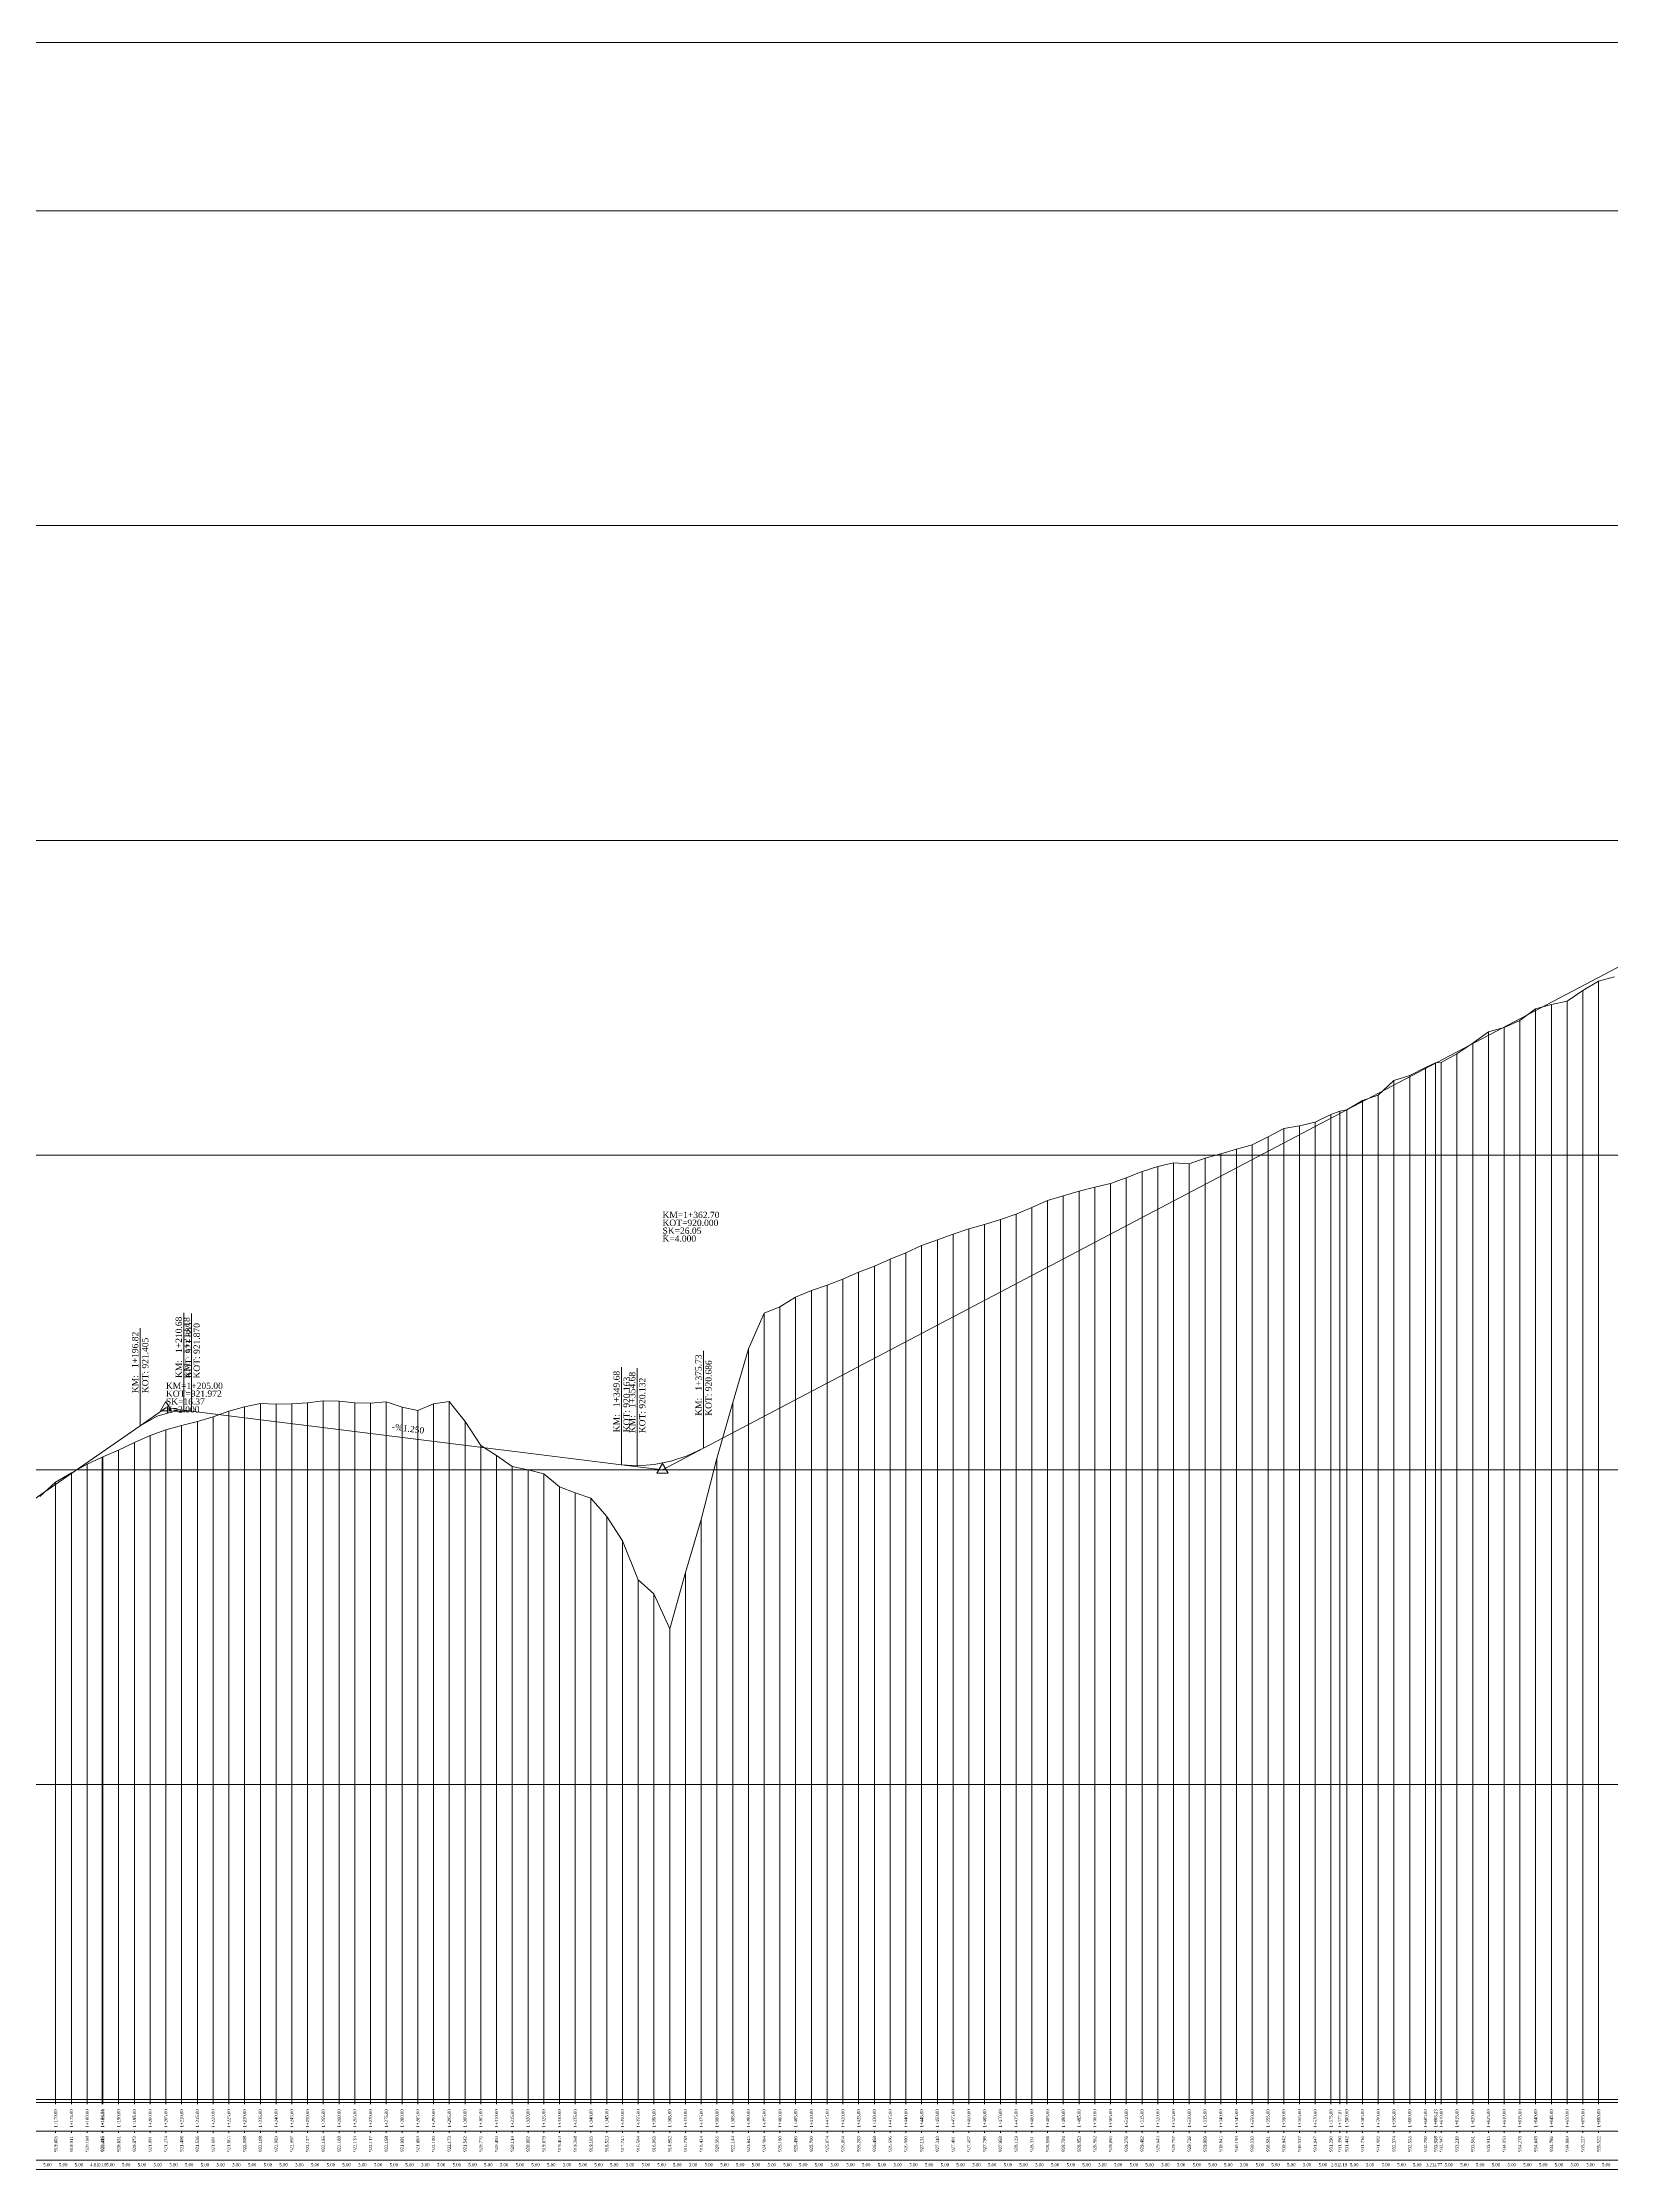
# Model space of a CAD drawing. Header units: metres. Extents: x 478603 to 489313, y 4282657 to 4289463.
# Drawn here: x 484343 to 484841, y 4288760 to 4289436 of the extents above; entities that cross this region are included whole.
import ezdxf

# ---------------------------------------------------------------- set-up
doc = ezdxf.new("R2010")
doc.units = ezdxf.units.M
for name, color, linetype, lineweight in [('PL_SEMBOL', 7, 'Continuous', 0), ('PR_ALINMAN', 1, 'Continuous', 0), ('PR_ENK_ARAMESAFE', 5, 'Continuous', 0), ('PR_ENK_EKSEN1', 5, 'Continuous', 0), ('PR_ENK_EKSEN1D', 1, 'Continuous', 0), ('PR_ENK_KM', 18, 'Continuous', 0), ('PR_ENK_Z', 96, 'Continuous', 0), ('PR_KIYAS', 153, 'Continuous', 0), ('PR_KURP', 2, 'Continuous', 0), ('PR_KURP_MIN', 30, 'Continuous', 0), ('PR_KURP_TF', 4, 'Continuous', 0), ('PR_KURP_TO', 96, 'Continuous', 0), ('PR_PROFIL', 153, 'Continuous', 0), ('PR_TANJANT', 30, 'Continuous', 0)]:
    doc.layers.add(name, color=color, linetype=linetype, lineweight=lineweight)
doc.styles.get("Standard").update_dxf_attribs({"font": 'times.ttf'})

# ---------------------------------------------------------------- blocks, each defined once
blk = doc.blocks.new('3')
at = {"layer": 'PL_SEMBOL'}
for p, q in [((0, 2), (-1.75, -1)), ((0.125, 0.125), (-0.125, -0.125)), ((-0.125, 0.125), (0.125, -0.125)), ((1.75, -1), (0, 2)), ((-1.75, -1), (1.75, -1))]:
    blk.add_line(p, q, dxfattribs=at)

msp = doc.modelspace()

# ---------------------------------------------------------------- linework, layer by layer
at = {"layer": 'PR_ALINMAN'}
for p, q in [((484552.77, 4288989.39), (485192, 4289325.84)), ((484390.22, 4289001.23), (484526.72, 4288984.17)), ((484299.87, 4288945.29), (484373.86, 4288996.58))]:
    msp.add_line(p, q, dxfattribs=at)
at = {"layer": 'PR_ENK_EKSEN1'}
for p, q in [((484832.04, 4289134.81), (484837.04, 4289137.76)), ((484837.04, 4289137.76), (484842.04, 4289139.17)), ((484817.04, 4289129.03), (484822.04, 4289130.39)), ((484822.04, 4289130.39), (484827.04, 4289131.43)), ((484827.04, 4289131.43), (484832.04, 4289134.81)), ((484802.04, 4289121.68), (484807.04, 4289123.12)), ((484807.04, 4289123.12), (484812.04, 4289125.31)), ((484812.04, 4289125.31), (484817.04, 4289129.03)), ((484792.04, 4289114.73), (484797.04, 4289118.14)), ((484797.04, 4289118.14), (484802.04, 4289121.68)), ((484777.04, 4289107.89), (484782.04, 4289110.43)), ((484782.04, 4289110.43), (484785.27, 4289111.81)), ((484785.27, 4289111.81), (484787.04, 4289112.01)), ((484787.04, 4289112.01), (484792.04, 4289114.73)), ((484767.04, 4289101.56), (484772.04, 4289106.27)), ((484772.04, 4289106.27), (484777.04, 4289107.89)), ((484752.04, 4289095.44), (484754.85, 4289096.49)), ((484754.85, 4289096.49), (484757.04, 4289096.95)), ((484757.04, 4289096.95), (484762.04, 4289099.89)), ((484762.04, 4289099.89), (484767.04, 4289101.56)), ((484732.04, 4289088.35), (484737.04, 4289090.96)), ((484737.04, 4289090.96), (484742.04, 4289091.8)), ((484742.04, 4289091.8), (484747.04, 4289093.01)), ((484747.04, 4289093.01), (484752.04, 4289095.44)), ((484712.04, 4289081.62), (484717.04, 4289082.99)), ((484717.04, 4289082.99), (484722.04, 4289084.46)), ((484722.04, 4289084.46), (484727.04, 4289085.83)), ((484727.04, 4289085.83), (484732.04, 4289088.35)), ((484687.04, 4289075.3), (484692.04, 4289077.35)), ((484692.04, 4289077.35), (484697.04, 4289078.97)), ((484697.04, 4289078.97), (484702.04, 4289080.11)), ((484702.04, 4289080.11), (484707.04, 4289079.79)), ((484707.04, 4289079.79), (484712.04, 4289081.62)), ((484662.04, 4289068.1), (484667.04, 4289069.58)), ((484667.04, 4289069.58), (484672.04, 4289071.07)), ((484672.04, 4289071.07), (484677.04, 4289072.36)), ((484677.04, 4289072.36), (484682.04, 4289073.49)), ((484682.04, 4289073.49), (484687.04, 4289075.3)), ((484642.04, 4289060.53), (484647.04, 4289062.13)), ((484647.04, 4289062.13), (484652.04, 4289063.82)), ((484652.04, 4289063.82), (484657.04, 4289065.85)), ((484657.04, 4289065.85), (484662.04, 4289068.1)), ((484622.04, 4289053.85), (484627.04, 4289055.64)), ((484627.04, 4289055.64), (484632.04, 4289057.45)), ((484632.04, 4289057.45), (484637.04, 4289059.11)), ((484637.04, 4289059.11), (484642.04, 4289060.53)), ((484607.04, 4289047.22), (484612.04, 4289049.5)), ((484612.04, 4289049.5), (484617.04, 4289051.54)), ((484617.04, 4289051.54), (484622.04, 4289053.85)), ((484592.04, 4289041.28), (484597.04, 4289043.18)), ((484597.04, 4289043.18), (484602.04, 4289045.36)), ((484602.04, 4289045.36), (484607.04, 4289047.22)), ((484577.04, 4289034.33), (484582.04, 4289037.44)), ((484582.04, 4289037.44), (484587.04, 4289039.53)), ((484587.04, 4289039.53), (484592.04, 4289041.28)), ((484567.04, 4289020.99), (484572.04, 4289032.38)), ((484572.04, 4289032.38), (484577.04, 4289034.33)), ((484562.04, 4289003.98), (484567.04, 4289020.99)), ((484397.04, 4288999.44), (484402.04, 4289001.19)), ((484402.04, 4289001.19), (484407.04, 4289002.61)), ((484407.04, 4289002.61), (484412.04, 4289003.62)), ((484412.04, 4289003.62), (484417.04, 4289003.43)), ((484417.04, 4289003.43), (484422.04, 4289003.5)), ((484422.04, 4289003.5), (484427.04, 4289003.81)), ((484427.04, 4289003.81), (484432.04, 4289004.49)), ((484432.04, 4289004.49), (484437.04, 4289004.42)), ((484437.04, 4289004.42), (484442.04, 4289003.87)), ((484442.04, 4289003.87), (484447.04, 4289003.71)), ((484447.04, 4289003.71), (484452.04, 4289004.12)), ((484452.04, 4289004.12), (484457.04, 4289002.45)), ((484457.04, 4289002.45), (484462.04, 4289001.42)), ((484462.04, 4289001.42), (484467.04, 4289003.53)), ((484467.04, 4289003.53), (484472.04, 4289004.26)), ((484472.04, 4289004.26), (484477.04, 4288997.96)), ((484557.04, 4288986.19), (484562.04, 4289003.98)), ((484377.04, 4288993.45), (484382.04, 4288995.27)), ((484382.04, 4288995.27), (484387.04, 4288996.6)), ((484387.04, 4288996.6), (484392.04, 4288997.9)), ((484392.04, 4288997.9), (484397.04, 4288999.44)), ((484477.04, 4288997.96), (484482.04, 4288990.29)), ((484362.04, 4288986.67), (484367.04, 4288988.84)), ((484367.04, 4288988.84), (484372.04, 4288991.25)), ((484372.04, 4288991.25), (484377.04, 4288993.45)), ((484482.04, 4288990.29), (484487.04, 4288987.12)), ((484347.04, 4288978.59), (484352.04, 4288981.64)), ((484352.04, 4288981.64), (484357.04, 4288984.41)), ((484357.04, 4288984.41), (484361.85, 4288986.59)), ((484361.85, 4288986.59), (484362.04, 4288986.67)), ((484487.04, 4288987.12), (484492.04, 4288983.67)), ((484492.04, 4288983.67), (484497.04, 4288982.56)), ((484497.04, 4288982.56), (484502.04, 4288981.32)), ((484502.04, 4288981.32), (484507.04, 4288977.17)), ((484552.04, 4288966.77), (484557.04, 4288986.19)), ((484342.04, 4288974.11), (484347.04, 4288978.59)), ((484507.04, 4288977.17), (484512.04, 4288975.21)), ((484512.04, 4288975.21), (484517.04, 4288973.59)), ((484517.04, 4288973.59), (484522.04, 4288967.77)), ((484522.04, 4288967.77), (484527.04, 4288959.99)), ((484547.04, 4288949.92), (484552.04, 4288966.77)), ((484527.04, 4288959.99), (484532.04, 4288947.58)), ((484532.04, 4288947.58), (484537.04, 4288943.17)), ((484542.04, 4288932.06), (484547.04, 4288949.92)), ((484537.04, 4288943.17), (484542.04, 4288932.06))]:
    msp.add_line(p, q, dxfattribs=at)
at = {"layer": 'PR_ENK_EKSEN1D'}
for p, q in [((484837.04, 4288781.54), (484837.04, 4289137.76)), ((484822.04, 4288781.54), (484822.04, 4289130.39)), ((484827.04, 4288781.54), (484827.04, 4289131.43)), ((484832.04, 4288781.54), (484832.04, 4289134.81)), ((484807.04, 4288781.54), (484807.04, 4289123.12)), ((484812.04, 4288781.54), (484812.04, 4289125.31)), ((484817.04, 4288781.54), (484817.04, 4289129.03)), ((484797.04, 4288781.54), (484797.04, 4289118.14)), ((484802.04, 4288781.54), (484802.04, 4289121.68)), ((484782.04, 4288781.54), (484782.04, 4289110.43)), ((484785.27, 4288781.54), (484785.27, 4289111.81)), ((484787.04, 4288781.54), (484787.04, 4289112.01)), ((484792.04, 4288781.54), (484792.04, 4289114.73)), ((484772.04, 4288781.54), (484772.04, 4289106.27)), ((484777.04, 4288781.54), (484777.04, 4289107.89)), ((484754.85, 4288781.54), (484754.85, 4289096.49)), ((484757.04, 4288781.54), (484757.04, 4289096.95)), ((484762.04, 4288781.54), (484762.04, 4289099.89)), ((484767.04, 4288781.54), (484767.04, 4289101.56)), ((484737.04, 4288781.54), (484737.04, 4289090.96)), ((484742.04, 4288781.54), (484742.04, 4289091.8)), ((484747.04, 4288781.54), (484747.04, 4289093.01)), ((484752.04, 4288781.54), (484752.04, 4289095.44)), ((484717.04, 4288781.54), (484717.04, 4289082.99)), ((484722.04, 4288781.54), (484722.04, 4289084.46)), ((484727.04, 4288781.54), (484727.04, 4289085.83)), ((484732.04, 4288781.54), (484732.04, 4289088.35)), ((484692.04, 4288781.54), (484692.04, 4289077.35)), ((484697.04, 4288781.54), (484697.04, 4289078.97)), ((484702.04, 4288781.54), (484702.04, 4289080.11)), ((484707.04, 4288781.54), (484707.04, 4289079.79)), ((484712.04, 4288781.54), (484712.04, 4289081.62)), ((484667.04, 4288781.54), (484667.04, 4289069.58)), ((484672.04, 4288781.54), (484672.04, 4289071.07)), ((484677.04, 4288781.54), (484677.04, 4289072.36)), ((484682.04, 4288781.54), (484682.04, 4289073.49)), ((484687.04, 4288781.54), (484687.04, 4289075.3)), ((484647.04, 4288781.54), (484647.04, 4289062.13)), ((484652.04, 4288781.54), (484652.04, 4289063.82)), ((484657.04, 4288781.54), (484657.04, 4289065.85)), ((484662.04, 4288781.54), (484662.04, 4289068.1)), ((484627.04, 4288781.54), (484627.04, 4289055.64)), ((484632.04, 4288781.54), (484632.04, 4289057.45)), ((484637.04, 4288781.54), (484637.04, 4289059.11)), ((484642.04, 4288781.54), (484642.04, 4289060.53)), ((484612.04, 4288781.54), (484612.04, 4289049.5)), ((484617.04, 4288781.54), (484617.04, 4289051.54)), ((484622.04, 4288781.54), (484622.04, 4289053.85)), ((484597.04, 4288781.54), (484597.04, 4289043.18)), ((484602.04, 4288781.54), (484602.04, 4289045.36)), ((484607.04, 4288781.54), (484607.04, 4289047.22)), ((484582.04, 4288781.54), (484582.04, 4289037.44)), ((484587.04, 4288781.54), (484587.04, 4289039.53)), ((484592.04, 4288781.54), (484592.04, 4289041.28)), ((484572.04, 4288781.54), (484572.04, 4289032.38)), ((484577.04, 4288781.54), (484577.04, 4289034.33)), ((484567.04, 4288781.54), (484567.04, 4289020.99)), ((484402.04, 4288781.54), (484402.04, 4289001.19)), ((484407.04, 4288781.54), (484407.04, 4289002.61)), ((484412.04, 4288781.54), (484412.04, 4289003.62)), ((484417.04, 4288781.54), (484417.04, 4289003.43)), ((484422.04, 4288781.54), (484422.04, 4289003.5)), ((484427.04, 4288781.54), (484427.04, 4289003.81)), ((484432.04, 4288781.54), (484432.04, 4289004.49)), ((484437.04, 4288781.54), (484437.04, 4289004.42)), ((484442.04, 4288781.54), (484442.04, 4289003.87)), ((484447.04, 4288781.54), (484447.04, 4289003.71)), ((484452.04, 4288781.54), (484452.04, 4289004.12)), ((484457.04, 4288781.54), (484457.04, 4289002.45)), ((484462.04, 4288781.54), (484462.04, 4289001.42)), ((484467.04, 4288781.54), (484467.04, 4289003.53)), ((484472.04, 4288781.54), (484472.04, 4289004.26)), ((484562.04, 4288781.54), (484562.04, 4289003.98)), ((484382.04, 4288781.54), (484382.04, 4288995.27)), ((484387.04, 4288781.54), (484387.04, 4288996.6)), ((484392.04, 4288781.54), (484392.04, 4288997.9)), ((484397.04, 4288781.54), (484397.04, 4288999.44)), ((484477.04, 4288781.54), (484477.04, 4288997.96)), ((484367.04, 4288781.54), (484367.04, 4288988.84)), ((484372.04, 4288781.54), (484372.04, 4288991.25)), ((484377.04, 4288781.54), (484377.04, 4288993.45)), ((484482.04, 4288781.54), (484482.04, 4288990.29)), ((484352.04, 4288781.54), (484352.04, 4288981.64)), ((484357.04, 4288781.54), (484357.04, 4288984.41)), ((484361.85, 4288781.54), (484361.85, 4288986.59)), ((484362.04, 4288781.54), (484362.04, 4288986.67)), ((484487.04, 4288781.54), (484487.04, 4288987.12)), ((484492.04, 4288781.54), (484492.04, 4288983.67)), ((484497.04, 4288781.54), (484497.04, 4288982.56)), ((484502.04, 4288781.54), (484502.04, 4288981.32)), ((484557.04, 4288781.54), (484557.04, 4288986.19)), ((484347.04, 4288781.54), (484347.04, 4288978.59)), ((484507.04, 4288781.54), (484507.04, 4288977.17)), ((484512.04, 4288781.54), (484512.04, 4288975.21)), ((484517.04, 4288781.54), (484517.04, 4288973.59)), ((484522.04, 4288781.54), (484522.04, 4288967.77)), ((484552.04, 4288781.54), (484552.04, 4288966.77)), ((484527.04, 4288781.54), (484527.04, 4288959.99)), ((484532.04, 4288781.54), (484532.04, 4288947.58)), ((484547.04, 4288781.54), (484547.04, 4288949.92)), ((484537.04, 4288781.54), (484537.04, 4288943.17)), ((484542.04, 4288781.54), (484542.04, 4288932.06))]:
    msp.add_line(p, q, dxfattribs=at)
at = {"layer": 'PR_KIYAS'}
for p, q in [((483177.04, 4289382.54), (486082.53, 4289382.54)), ((483177.04, 4289282.54), (486082.53, 4289282.54)), ((483177.04, 4289182.54), (486082.53, 4289182.54)), ((483177.04, 4289082.54), (486082.53, 4289082.54)), ((483177.04, 4288982.54), (486082.53, 4288982.54)), ((483177.04, 4288882.54), (486082.53, 4288882.54)), ((483177.04, 4288782.54), (486082.53, 4288782.54))]:
    msp.add_line(p, q, dxfattribs=at)
at = {"layer": 'PR_KURP'}
for p, q in [((484379.31, 4288999.62), (484384.77, 4289001.17)), ((484384.77, 4289001.17), (484390.22, 4289001.23)), ((484373.86, 4288996.58), (484379.31, 4288999.62)), ((484547.56, 4288986.99), (484552.77, 4288989.39)), ((484526.72, 4288984.17), (484531.93, 4288983.85)), ((484531.93, 4288983.85), (484537.14, 4288984.22)), ((484537.14, 4288984.22), (484542.35, 4288985.27)), ((484542.35, 4288985.27), (484547.56, 4288986.99))]:
    msp.add_line(p, q, dxfattribs=at)
at = {"layer": 'PR_KURP_MIN'}
for p, q in [((484387.72, 4289001.39), (484387.72, 4289032.39)), ((484531.72, 4288983.85), (484531.72, 4289014.85))]:
    msp.add_line(p, q, dxfattribs=at)
at = {"layer": 'PR_KURP_TF'}
for p, q in [((484390.22, 4289001.23), (484390.22, 4289032.23)), ((484552.77, 4288989.39), (484552.77, 4289020.39))]:
    msp.add_line(p, q, dxfattribs=at)
at = {"layer": 'PR_KURP_TO'}
for p, q in [((484373.86, 4288996.58), (484373.86, 4289027.58)), ((484526.72, 4288984.17), (484526.72, 4289015.17))]:
    msp.add_line(p, q, dxfattribs=at)
at = {"layer": 'PR_PROFIL'}
for p, q in [((483177.04, 4289436.01), (486082.53, 4289436.01)), ((483157.04, 4288781.54), (486082.53, 4288781.54)), ((484347.04, 4288781.04), (484347.04, 4288781.54)), ((484352.04, 4288781.04), (484352.04, 4288781.54)), ((484357.04, 4288781.04), (484357.04, 4288781.54)), ((484361.85, 4288781.04), (484361.85, 4288781.54)), ((484362.04, 4288781.04), (484362.04, 4288781.54)), ((484367.04, 4288781.04), (484367.04, 4288781.54)), ((484372.04, 4288781.04), (484372.04, 4288781.54)), ((484377.04, 4288781.04), (484377.04, 4288781.54)), ((484382.04, 4288781.04), (484382.04, 4288781.54)), ((484387.04, 4288781.04), (484387.04, 4288781.54)), ((484392.04, 4288781.04), (484392.04, 4288781.54)), ((484397.04, 4288781.04), (484397.04, 4288781.54)), ((484402.04, 4288781.04), (484402.04, 4288781.54)), ((484407.04, 4288781.04), (484407.04, 4288781.54)), ((484412.04, 4288781.04), (484412.04, 4288781.54)), ((484417.04, 4288781.04), (484417.04, 4288781.54)), ((484422.04, 4288781.04), (484422.04, 4288781.54)), ((484427.04, 4288781.04), (484427.04, 4288781.54)), ((484432.04, 4288781.04), (484432.04, 4288781.54)), ((484437.04, 4288781.04), (484437.04, 4288781.54)), ((484442.04, 4288781.04), (484442.04, 4288781.54)), ((484447.04, 4288781.04), (484447.04, 4288781.54)), ((484452.04, 4288781.04), (484452.04, 4288781.54)), ((484457.04, 4288781.04), (484457.04, 4288781.54)), ((484462.04, 4288781.04), (484462.04, 4288781.54)), ((484467.04, 4288781.04), (484467.04, 4288781.54)), ((484472.04, 4288781.04), (484472.04, 4288781.54)), ((484477.04, 4288781.04), (484477.04, 4288781.54)), ((484482.04, 4288781.04), (484482.04, 4288781.54)), ((484487.04, 4288781.04), (484487.04, 4288781.54)), ((484492.04, 4288781.04), (484492.04, 4288781.54)), ((484497.04, 4288781.04), (484497.04, 4288781.54)), ((484502.04, 4288781.04), (484502.04, 4288781.54)), ((484507.04, 4288781.04), (484507.04, 4288781.54)), ((484512.04, 4288781.04), (484512.04, 4288781.54)), ((484517.04, 4288781.04), (484517.04, 4288781.54)), ((484522.04, 4288781.04), (484522.04, 4288781.54)), ((484527.04, 4288781.04), (484527.04, 4288781.54)), ((484532.04, 4288781.04), (484532.04, 4288781.54)), ((484537.04, 4288781.04), (484537.04, 4288781.54)), ((484542.04, 4288781.04), (484542.04, 4288781.54)), ((484547.04, 4288781.04), (484547.04, 4288781.54)), ((484552.04, 4288781.04), (484552.04, 4288781.54)), ((484557.04, 4288781.04), (484557.04, 4288781.54)), ((484562.04, 4288781.04), (484562.04, 4288781.54)), ((484567.04, 4288781.04), (484567.04, 4288781.54)), ((484572.04, 4288781.04), (484572.04, 4288781.54)), ((484577.04, 4288781.04), (484577.04, 4288781.54)), ((484582.04, 4288781.04), (484582.04, 4288781.54)), ((484587.04, 4288781.04), (484587.04, 4288781.54)), ((484592.04, 4288781.04), (484592.04, 4288781.54)), ((484597.04, 4288781.04), (484597.04, 4288781.54)), ((484602.04, 4288781.04), (484602.04, 4288781.54)), ((484607.04, 4288781.04), (484607.04, 4288781.54)), ((484612.04, 4288781.04), (484612.04, 4288781.54)), ((484617.04, 4288781.04), (484617.04, 4288781.54)), ((484622.04, 4288781.04), (484622.04, 4288781.54)), ((484627.04, 4288781.04), (484627.04, 4288781.54)), ((484632.04, 4288781.04), (484632.04, 4288781.54)), ((484637.04, 4288781.04), (484637.04, 4288781.54)), ((484642.04, 4288781.04), (484642.04, 4288781.54)), ((484647.04, 4288781.04), (484647.04, 4288781.54)), ((484652.04, 4288781.04), (484652.04, 4288781.54)), ((484657.04, 4288781.04), (484657.04, 4288781.54)), ((484662.04, 4288781.04), (484662.04, 4288781.54)), ((484667.04, 4288781.04), (484667.04, 4288781.54)), ((484672.04, 4288781.04), (484672.04, 4288781.54)), ((484677.04, 4288781.04), (484677.04, 4288781.54)), ((484682.04, 4288781.04), (484682.04, 4288781.54)), ((484687.04, 4288781.04), (484687.04, 4288781.54)), ((484692.04, 4288781.04), (484692.04, 4288781.54)), ((484697.04, 4288781.04), (484697.04, 4288781.54)), ((484702.04, 4288781.04), (484702.04, 4288781.54)), ((484707.04, 4288781.04), (484707.04, 4288781.54)), ((484712.04, 4288781.04), (484712.04, 4288781.54)), ((484717.04, 4288781.04), (484717.04, 4288781.54)), ((484722.04, 4288781.04), (484722.04, 4288781.54)), ((484727.04, 4288781.04), (484727.04, 4288781.54)), ((484732.04, 4288781.04), (484732.04, 4288781.54)), ((484737.04, 4288781.04), (484737.04, 4288781.54)), ((484742.04, 4288781.04), (484742.04, 4288781.54)), ((484747.04, 4288781.04), (484747.04, 4288781.54)), ((484752.04, 4288781.04), (484752.04, 4288781.54)), ((484754.85, 4288781.04), (484754.85, 4288781.54)), ((484757.04, 4288781.04), (484757.04, 4288781.54)), ((484762.04, 4288781.04), (484762.04, 4288781.54)), ((484767.04, 4288781.04), (484767.04, 4288781.54)), ((484772.04, 4288781.04), (484772.04, 4288781.54)), ((484777.04, 4288781.04), (484777.04, 4288781.54)), ((484782.04, 4288781.04), (484782.04, 4288781.54)), ((484785.27, 4288781.04), (484785.27, 4288781.54)), ((484787.04, 4288781.04), (484787.04, 4288781.54)), ((484792.04, 4288781.04), (484792.04, 4288781.54)), ((484797.04, 4288781.04), (484797.04, 4288781.54)), ((484802.04, 4288781.04), (484802.04, 4288781.54)), ((484807.04, 4288781.04), (484807.04, 4288781.54)), ((484812.04, 4288781.04), (484812.04, 4288781.54)), ((484817.04, 4288781.04), (484817.04, 4288781.54)), ((484822.04, 4288781.04), (484822.04, 4288781.54)), ((484827.04, 4288781.04), (484827.04, 4288781.54)), ((484832.04, 4288781.04), (484832.04, 4288781.54)), ((484837.04, 4288781.04), (484837.04, 4288781.54)), ((483157.04, 4288772.41), (486082.53, 4288772.41)), ((484347.04, 4288771.91), (484347.04, 4288772.41)), ((484352.04, 4288771.91), (484352.04, 4288772.41)), ((484357.04, 4288771.91), (484357.04, 4288772.41)), ((484361.85, 4288771.91), (484361.85, 4288772.41)), ((484362.04, 4288771.91), (484362.04, 4288772.41)), ((484367.04, 4288771.91), (484367.04, 4288772.41)), ((484372.04, 4288771.91), (484372.04, 4288772.41)), ((484377.04, 4288771.91), (484377.04, 4288772.41)), ((484382.04, 4288771.91), (484382.04, 4288772.41)), ((484387.04, 4288771.91), (484387.04, 4288772.41)), ((484392.04, 4288771.91), (484392.04, 4288772.41)), ((484397.04, 4288771.91), (484397.04, 4288772.41)), ((484402.04, 4288771.91), (484402.04, 4288772.41)), ((484407.04, 4288771.91), (484407.04, 4288772.41)), ((484412.04, 4288771.91), (484412.04, 4288772.41)), ((484417.04, 4288771.91), (484417.04, 4288772.41)), ((484422.04, 4288771.91), (484422.04, 4288772.41)), ((484427.04, 4288771.91), (484427.04, 4288772.41)), ((484432.04, 4288771.91), (484432.04, 4288772.41)), ((484437.04, 4288771.91), (484437.04, 4288772.41)), ((484442.04, 4288771.91), (484442.04, 4288772.41)), ((484447.04, 4288771.91), (484447.04, 4288772.41)), ((484452.04, 4288771.91), (484452.04, 4288772.41)), ((484457.04, 4288771.91), (484457.04, 4288772.41)), ((484462.04, 4288771.91), (484462.04, 4288772.41)), ((484467.04, 4288771.91), (484467.04, 4288772.41)), ((484472.04, 4288771.91), (484472.04, 4288772.41)), ((484477.04, 4288771.91), (484477.04, 4288772.41)), ((484482.04, 4288771.91), (484482.04, 4288772.41)), ((484487.04, 4288771.91), (484487.04, 4288772.41)), ((484492.04, 4288771.91), (484492.04, 4288772.41)), ((484497.04, 4288771.91), (484497.04, 4288772.41)), ((484502.04, 4288771.91), (484502.04, 4288772.41)), ((484507.04, 4288771.91), (484507.04, 4288772.41)), ((484512.04, 4288771.91), (484512.04, 4288772.41)), ((484517.04, 4288771.91), (484517.04, 4288772.41)), ((484522.04, 4288771.91), (484522.04, 4288772.41)), ((484527.04, 4288771.91), (484527.04, 4288772.41)), ((484532.04, 4288771.91), (484532.04, 4288772.41)), ((484537.04, 4288771.91), (484537.04, 4288772.41)), ((484542.04, 4288771.91), (484542.04, 4288772.41)), ((484547.04, 4288771.91), (484547.04, 4288772.41)), ((484552.04, 4288771.91), (484552.04, 4288772.41)), ((484557.04, 4288771.91), (484557.04, 4288772.41)), ((484562.04, 4288771.91), (484562.04, 4288772.41)), ((484567.04, 4288771.91), (484567.04, 4288772.41)), ((484572.04, 4288771.91), (484572.04, 4288772.41)), ((484577.04, 4288771.91), (484577.04, 4288772.41)), ((484582.04, 4288771.91), (484582.04, 4288772.41)), ((484587.04, 4288771.91), (484587.04, 4288772.41)), ((484592.04, 4288771.91), (484592.04, 4288772.41)), ((484597.04, 4288771.91), (484597.04, 4288772.41)), ((484602.04, 4288771.91), (484602.04, 4288772.41)), ((484607.04, 4288771.91), (484607.04, 4288772.41)), ((484612.04, 4288771.91), (484612.04, 4288772.41)), ((484617.04, 4288771.91), (484617.04, 4288772.41)), ((484622.04, 4288771.91), (484622.04, 4288772.41)), ((484627.04, 4288771.91), (484627.04, 4288772.41)), ((484632.04, 4288771.91), (484632.04, 4288772.41)), ((484637.04, 4288771.91), (484637.04, 4288772.41)), ((484642.04, 4288771.91), (484642.04, 4288772.41)), ((484647.04, 4288771.91), (484647.04, 4288772.41)), ((484652.04, 4288771.91), (484652.04, 4288772.41)), ((484657.04, 4288771.91), (484657.04, 4288772.41)), ((484662.04, 4288771.91), (484662.04, 4288772.41)), ((484667.04, 4288771.91), (484667.04, 4288772.41)), ((484672.04, 4288771.91), (484672.04, 4288772.41)), ((484677.04, 4288771.91), (484677.04, 4288772.41)), ((484682.04, 4288771.91), (484682.04, 4288772.41)), ((484687.04, 4288771.91), (484687.04, 4288772.41)), ((484692.04, 4288771.91), (484692.04, 4288772.41)), ((484697.04, 4288771.91), (484697.04, 4288772.41)), ((484702.04, 4288771.91), (484702.04, 4288772.41)), ((484707.04, 4288771.91), (484707.04, 4288772.41)), ((484712.04, 4288771.91), (484712.04, 4288772.41)), ((484717.04, 4288771.91), (484717.04, 4288772.41)), ((484722.04, 4288771.91), (484722.04, 4288772.41)), ((484727.04, 4288771.91), (484727.04, 4288772.41)), ((484732.04, 4288771.91), (484732.04, 4288772.41)), ((484737.04, 4288771.91), (484737.04, 4288772.41)), ((484742.04, 4288771.91), (484742.04, 4288772.41)), ((484747.04, 4288771.91), (484747.04, 4288772.41)), ((484752.04, 4288771.91), (484752.04, 4288772.41)), ((484754.85, 4288771.91), (484754.85, 4288772.41)), ((484757.04, 4288771.91), (484757.04, 4288772.41)), ((484762.04, 4288771.91), (484762.04, 4288772.41)), ((484767.04, 4288771.91), (484767.04, 4288772.41)), ((484772.04, 4288771.91), (484772.04, 4288772.41)), ((484777.04, 4288771.91), (484777.04, 4288772.41)), ((484782.04, 4288771.91), (484782.04, 4288772.41)), ((484785.27, 4288771.91), (484785.27, 4288772.41)), ((484787.04, 4288771.91), (484787.04, 4288772.41)), ((484792.04, 4288771.91), (484792.04, 4288772.41)), ((484797.04, 4288771.91), (484797.04, 4288772.41)), ((484802.04, 4288771.91), (484802.04, 4288772.41)), ((484807.04, 4288771.91), (484807.04, 4288772.41)), ((484812.04, 4288771.91), (484812.04, 4288772.41)), ((484817.04, 4288771.91), (484817.04, 4288772.41)), ((484822.04, 4288771.91), (484822.04, 4288772.41)), ((484827.04, 4288771.91), (484827.04, 4288772.41)), ((484832.04, 4288771.91), (484832.04, 4288772.41)), ((484837.04, 4288771.91), (484837.04, 4288772.41)), ((483157.04, 4288763.29), (486082.53, 4288763.29)), ((483157.04, 4288760.29), (486082.53, 4288760.29))]:
    msp.add_line(p, q, dxfattribs=at)
at = {"layer": 'PR_TANJANT'}
for p, q in [((484373.86, 4288996.58), (484382.04, 4289002.26)), ((484382.04, 4289002.26), (484390.22, 4289001.23)), ((484539.75, 4288982.54), (484552.77, 4288989.39)), ((484526.72, 4288984.17), (484539.75, 4288982.54))]:
    msp.add_line(p, q, dxfattribs=at)

# ---------------------------------------------------------------- block references
at = {"layer": 'PR_ALINMAN'}
for p in [(484382.04, 4289002.26), (484539.75, 4288982.54)]:
    msp.add_blockref('3', p, dxfattribs=at)

# ---------------------------------------------------------------- texts
for s, p in [('KM=1+362.70', (484539.75, 4289062.54)), ('KOT=920.000', (484539.75, 4289060.04)), ('K=4.000', (484539.75, 4289055.04)), ('ŞK=26.05', (484539.75, 4289057.54)), ('KM=1+205.00', (484382.04, 4289008.26)), ('KOT=921.972', (484382.04, 4289005.76)), ('K=2.000', (484382.04, 4289000.76)), ('ŞK=16.37', (484382.04, 4289003.26))]:
    msp.add_text(s, height=2, dxfattribs=at).set_placement(p)
msp.add_text('-%1.250', height=2, rotation=352.87265, dxfattribs=at).set_placement((484453.72, 4288995.31))
at = {"layer": 'PR_ENK_ARAMESAFE'}
for s, p in [('5.00', (484343.1, 4288761.29)), ('5.00', (484348.1, 4288761.29)), ('5.00', (484353.1, 4288761.29)), ('4.81', (484358.01, 4288761.29)), ('0.19', (484360.51, 4288761.29)), ('5.00', (484363.1, 4288761.29)), ('5.00', (484368.1, 4288761.29)), ('5.00', (484373.1, 4288761.29)), ('5.00', (484378.1, 4288761.29)), ('5.00', (484383.1, 4288761.29)), ('5.00', (484388.1, 4288761.29)), ('5.00', (484393.1, 4288761.29)), ('5.00', (484398.1, 4288761.29)), ('5.00', (484403.1, 4288761.29)), ('5.00', (484408.1, 4288761.29)), ('5.00', (484413.1, 4288761.29)), ('5.00', (484418.1, 4288761.29)), ('5.00', (484423.1, 4288761.29)), ('5.00', (484428.1, 4288761.29)), ('5.00', (484433.1, 4288761.29)), ('5.00', (484438.1, 4288761.29)), ('5.00', (484443.1, 4288761.29)), ('5.00', (484448.1, 4288761.29)), ('5.00', (484453.1, 4288761.29)), ('5.00', (484458.1, 4288761.29)), ('5.00', (484463.1, 4288761.29)), ('5.00', (484468.1, 4288761.29)), ('5.00', (484473.1, 4288761.29)), ('5.00', (484478.1, 4288761.29)), ('5.00', (484483.1, 4288761.29)), ('5.00', (484488.1, 4288761.29)), ('5.00', (484493.1, 4288761.29)), ('5.00', (484498.1, 4288761.29)), ('5.00', (484503.1, 4288761.29)), ('5.00', (484508.1, 4288761.29)), ('5.00', (484513.1, 4288761.29)), ('5.00', (484518.1, 4288761.29)), ('5.00', (484523.1, 4288761.29)), ('5.00', (484528.1, 4288761.29)), ('5.00', (484533.1, 4288761.29)), ('5.00', (484538.1, 4288761.29)), ('5.00', (484543.1, 4288761.29)), ('5.00', (484548.1, 4288761.29)), ('5.00', (484553.1, 4288761.29)), ('5.00', (484558.1, 4288761.29)), ('5.00', (484563.1, 4288761.29)), ('5.00', (484568.1, 4288761.29)), ('5.00', (484573.1, 4288761.29)), ('5.00', (484578.1, 4288761.29)), ('5.00', (484583.1, 4288761.29)), ('5.00', (484588.1, 4288761.29)), ('5.00', (484593.1, 4288761.29)), ('5.00', (484598.1, 4288761.29)), ('5.00', (484603.1, 4288761.29)), ('5.00', (484608.1, 4288761.29)), ('5.00', (484613.1, 4288761.29)), ('5.00', (484618.1, 4288761.29)), ('5.00', (484623.1, 4288761.29)), ('5.00', (484628.1, 4288761.29)), ('5.00', (484633.1, 4288761.29)), ('5.00', (484638.1, 4288761.29)), ('5.00', (484643.1, 4288761.29)), ('5.00', (484648.1, 4288761.29)), ('5.00', (484653.1, 4288761.29)), ('5.00', (484658.1, 4288761.29)), ('5.00', (484663.1, 4288761.29)), ('5.00', (484668.1, 4288761.29)), ('5.00', (484673.1, 4288761.29)), ('5.00', (484678.1, 4288761.29)), ('5.00', (484683.1, 4288761.29)), ('5.00', (484688.1, 4288761.29)), ('5.00', (484693.1, 4288761.29)), ('5.00', (484698.1, 4288761.29)), ('5.00', (484703.1, 4288761.29)), ('5.00', (484708.1, 4288761.29)), ('5.00', (484713.1, 4288761.29)), ('5.00', (484718.1, 4288761.29)), ('5.00', (484723.1, 4288761.29)), ('5.00', (484728.1, 4288761.29)), ('5.00', (484733.1, 4288761.29)), ('5.00', (484738.1, 4288761.29)), ('5.00', (484743.1, 4288761.29)), ('5.00', (484748.1, 4288761.29)), ('2.81', (484752.01, 4288761.29)), ('2.19', (484754.51, 4288761.29)), ('5.00', (484758.1, 4288761.29)), ('5.00', (484763.1, 4288761.29)), ('5.00', (484768.1, 4288761.29)), ('5.00', (484773.1, 4288761.29)), ('5.00', (484778.1, 4288761.29)), ('3.23', (484782.22, 4288761.29)), ('1.77', (484784.72, 4288761.29)), ('5.00', (484788.1, 4288761.29)), ('5.00', (484793.1, 4288761.29)), ('5.00', (484798.1, 4288761.29)), ('5.00', (484803.1, 4288761.29)), ('5.00', (484808.1, 4288761.29)), ('5.00', (484813.1, 4288761.29)), ('5.00', (484818.1, 4288761.29)), ('5.00', (484823.1, 4288761.29)), ('5.00', (484828.1, 4288761.29)), ('5.00', (484833.1, 4288761.29)), ('5.00', (484838.1, 4288761.29))]:
    msp.add_text(s, height=1, dxfattribs=at).set_placement(p)
at = {"layer": 'PR_ENK_KM'}
for s, p in [('  1+170.00', (484347.54, 4288772.83)), ('  1+175.00', (484352.54, 4288772.83)), ('  1+180.00', (484357.54, 4288772.83)), ('  1+184.81', (484362.35, 4288772.83)), ('  1+185.00', (484362.54, 4288772.83)), ('  1+190.00', (484367.54, 4288772.83)), ('  1+195.00', (484372.54, 4288772.83)), ('  1+200.00', (484377.54, 4288772.83)), ('  1+205.00', (484382.54, 4288772.83)), ('  1+210.00', (484387.54, 4288772.83)), ('  1+215.00', (484392.54, 4288772.83)), ('  1+220.00', (484397.54, 4288772.83)), ('  1+225.00', (484402.54, 4288772.83)), ('  1+230.00', (484407.54, 4288772.83)), ('  1+235.00', (484412.54, 4288772.83)), ('  1+240.00', (484417.54, 4288772.83)), ('  1+245.00', (484422.54, 4288772.83)), ('  1+250.00', (484427.54, 4288772.83)), ('  1+255.00', (484432.54, 4288772.83)), ('  1+260.00', (484437.54, 4288772.83)), ('  1+265.00', (484442.54, 4288772.83)), ('  1+270.00', (484447.54, 4288772.83)), ('  1+275.00', (484452.54, 4288772.83)), ('  1+280.00', (484457.54, 4288772.83)), ('  1+285.00', (484462.54, 4288772.83)), ('  1+290.00', (484467.54, 4288772.83)), ('  1+295.00', (484472.54, 4288772.83)), ('  1+300.00', (484477.54, 4288772.83)), ('  1+305.00', (484482.54, 4288772.83)), ('  1+310.00', (484487.54, 4288772.83)), ('  1+315.00', (484492.54, 4288772.83)), ('  1+320.00', (484497.54, 4288772.83)), ('  1+325.00', (484502.54, 4288772.83)), ('  1+330.00', (484507.54, 4288772.83)), ('  1+335.00', (484512.54, 4288772.83)), ('  1+340.00', (484517.54, 4288772.83)), ('  1+345.00', (484522.54, 4288772.83)), ('  1+350.00', (484527.54, 4288772.83)), ('  1+355.00', (484532.54, 4288772.83)), ('  1+360.00', (484537.54, 4288772.83)), ('  1+365.00', (484542.54, 4288772.83)), ('  1+370.00', (484547.54, 4288772.83)), ('  1+375.00', (484552.54, 4288772.83)), ('  1+380.00', (484557.54, 4288772.83)), ('  1+385.00', (484562.54, 4288772.83)), ('  1+390.00', (484567.54, 4288772.83)), ('  1+395.00', (484572.54, 4288772.83)), ('  1+400.00', (484577.54, 4288772.83)), ('  1+405.00', (484582.54, 4288772.83)), ('  1+410.00', (484587.54, 4288772.83)), ('  1+415.00', (484592.54, 4288772.83)), ('  1+420.00', (484597.54, 4288772.83)), ('  1+425.00', (484602.54, 4288772.83)), ('  1+430.00', (484607.54, 4288772.83)), ('  1+435.00', (484612.54, 4288772.83)), ('  1+440.00', (484617.54, 4288772.83)), ('  1+445.00', (484622.54, 4288772.83)), ('  1+450.00', (484627.54, 4288772.83)), ('  1+455.00', (484632.54, 4288772.83)), ('  1+460.00', (484637.54, 4288772.83)), ('  1+465.00', (484642.54, 4288772.83)), ('  1+470.00', (484647.54, 4288772.83)), ('  1+475.00', (484652.54, 4288772.83)), ('  1+480.00', (484657.54, 4288772.83)), ('  1+485.00', (484662.54, 4288772.83)), ('  1+490.00', (484667.54, 4288772.83)), ('  1+495.00', (484672.54, 4288772.83)), ('  1+500.00', (484677.54, 4288772.83)), ('  1+505.00', (484682.54, 4288772.83)), ('  1+510.00', (484687.54, 4288772.83)), ('  1+515.00', (484692.54, 4288772.83)), ('  1+520.00', (484697.54, 4288772.83)), ('  1+525.00', (484702.54, 4288772.83)), ('  1+530.00', (484707.54, 4288772.83)), ('  1+535.00', (484712.54, 4288772.83)), ('  1+540.00', (484717.54, 4288772.83)), ('  1+545.00', (484722.54, 4288772.83)), ('  1+550.00', (484727.54, 4288772.83)), ('  1+555.00', (484732.54, 4288772.83)), ('  1+560.00', (484737.54, 4288772.83)), ('  1+565.00', (484742.54, 4288772.83)), ('  1+570.00', (484747.54, 4288772.83)), ('  1+575.00', (484752.54, 4288772.83)), ('  1+577.81', (484755.35, 4288772.83)), ('  1+580.00', (484757.54, 4288772.83)), ('  1+585.00', (484762.54, 4288772.83)), ('  1+590.00', (484767.54, 4288772.83)), ('  1+595.00', (484772.54, 4288772.83)), ('  1+600.00', (484777.54, 4288772.83)), ('  1+605.00', (484782.54, 4288772.83)), ('  1+608.23', (484785.77, 4288772.83)), ('  1+610.00', (484787.54, 4288772.83)), ('  1+615.00', (484792.54, 4288772.83)), ('  1+620.00', (484797.54, 4288772.83)), ('  1+625.00', (484802.54, 4288772.83)), ('  1+630.00', (484807.54, 4288772.83)), ('  1+635.00', (484812.54, 4288772.83)), ('  1+640.00', (484817.54, 4288772.83)), ('  1+645.00', (484822.54, 4288772.83)), ('  1+650.00', (484827.54, 4288772.83)), ('  1+655.00', (484832.54, 4288772.83)), ('  1+660.00', (484837.54, 4288772.83))]:
    msp.add_text(s, height=1, rotation=90, dxfattribs=at).set_placement(p)
at = {"layer": 'PR_ENK_Z'}
for s, p in [('919.605', (484347.54, 4288765.91)), ('919.911', (484352.54, 4288765.91)), ('920.188', (484357.54, 4288765.91)), ('920.405', (484362.35, 4288765.91)), ('920.413', (484362.54, 4288765.91)), ('920.631', (484367.54, 4288765.91)), ('920.872', (484372.54, 4288765.91)), ('921.091', (484377.54, 4288765.91)), ('921.274', (484382.54, 4288765.91)), ('921.406', (484387.54, 4288765.91)), ('921.536', (484392.54, 4288765.91)), ('921.691', (484397.54, 4288765.91)), ('921.865', (484402.54, 4288765.91)), ('922.008', (484407.54, 4288765.91)), ('922.108', (484412.54, 4288765.91)), ('922.089', (484417.54, 4288765.91)), ('922.097', (484422.54, 4288765.91)), ('922.127', (484427.54, 4288765.91)), ('922.195', (484432.54, 4288765.91)), ('922.188', (484437.54, 4288765.91)), ('922.133', (484442.54, 4288765.91)), ('922.117', (484447.54, 4288765.91)), ('922.158', (484452.54, 4288765.91)), ('921.991', (484457.54, 4288765.91)), ('921.889', (484462.54, 4288765.91)), ('922.100', (484467.54, 4288765.91)), ('922.173', (484472.54, 4288765.91)), ('921.542', (484477.54, 4288765.91)), ('920.776', (484482.54, 4288765.91)), ('920.459', (484487.54, 4288765.91)), ('920.114', (484492.54, 4288765.91)), ('920.002', (484497.54, 4288765.91)), ('919.879', (484502.54, 4288765.91)), ('919.463', (484507.54, 4288765.91)), ('919.268', (484512.54, 4288765.91)), ('919.105', (484517.54, 4288765.91)), ('918.523', (484522.54, 4288765.91)), ('917.745', (484527.54, 4288765.91)), ('916.504', (484532.54, 4288765.91)), ('916.063', (484537.54, 4288765.91)), ('914.952', (484542.54, 4288765.91)), ('916.738', (484547.54, 4288765.91)), ('918.424', (484552.54, 4288765.91)), ('920.365', (484557.54, 4288765.91)), ('922.144', (484562.54, 4288765.91)), ('923.845', (484567.54, 4288765.91)), ('924.984', (484572.54, 4288765.91)), ('925.180', (484577.54, 4288765.91)), ('925.490', (484582.54, 4288765.91)), ('925.700', (484587.54, 4288765.91)), ('925.874', (484592.54, 4288765.91)), ('926.064', (484597.54, 4288765.91)), ('926.283', (484602.54, 4288765.91)), ('926.469', (484607.54, 4288765.91)), ('926.696', (484612.54, 4288765.91)), ('926.900', (484617.54, 4288765.91)), ('927.131', (484622.54, 4288765.91)), ('927.310', (484627.54, 4288765.91)), ('927.491', (484632.54, 4288765.91)), ('927.657', (484637.54, 4288765.91)), ('927.799', (484642.54, 4288765.91)), ('927.959', (484647.54, 4288765.91)), ('928.129', (484652.54, 4288765.91)), ('928.331', (484657.54, 4288765.91)), ('928.556', (484662.54, 4288765.91)), ('928.704', (484667.54, 4288765.91)), ('928.853', (484672.54, 4288765.91)), ('928.982', (484677.54, 4288765.91)), ('929.095', (484682.54, 4288765.91)), ('929.276', (484687.54, 4288765.91)), ('929.482', (484692.54, 4288765.91)), ('929.643', (484697.54, 4288765.91)), ('929.757', (484702.54, 4288765.91)), ('929.726', (484707.54, 4288765.91)), ('929.909', (484712.54, 4288765.91)), ('930.045', (484717.54, 4288765.91)), ('930.193', (484722.54, 4288765.91)), ('930.330', (484727.54, 4288765.91)), ('930.581', (484732.54, 4288765.91)), ('930.842', (484737.54, 4288765.91)), ('930.927', (484742.54, 4288765.91)), ('931.047', (484747.54, 4288765.91)), ('931.290', (484752.54, 4288765.91)), ('931.396', (484755.35, 4288765.91)), ('931.442', (484757.54, 4288765.91)), ('931.736', (484762.54, 4288765.91)), ('931.902', (484767.54, 4288765.91)), ('932.374', (484772.54, 4288765.91)), ('932.535', (484777.54, 4288765.91)), ('932.790', (484782.54, 4288765.91)), ('932.928', (484785.77, 4288765.91)), ('932.947', (484787.54, 4288765.91)), ('933.219', (484792.54, 4288765.91)), ('933.561', (484797.54, 4288765.91)), ('933.915', (484802.54, 4288765.91)), ('934.059', (484807.54, 4288765.91)), ('934.278', (484812.54, 4288765.91)), ('934.649', (484817.54, 4288765.91)), ('934.786', (484822.54, 4288765.91)), ('934.889', (484827.54, 4288765.91)), ('935.227', (484832.54, 4288765.91)), ('935.522', (484837.54, 4288765.91))]:
    msp.add_text(s, height=1, rotation=90, dxfattribs=at).set_placement(p)
at = {"layer": 'PR_KURP_MIN'}
for s, p in [('KM:   1+210.68', (484387.12, 4289011.72)), ('KOT: 921.885', (484390.32, 4289011.72)), ('KM:   1+354.68', (484531.12, 4288994.19)), ('KOT: 920.132', (484534.32, 4288994.19))]:
    msp.add_text(s, height=2, rotation=90, dxfattribs=at).set_placement(p)
at = {"layer": 'PR_KURP_TF'}
for s, p in [('KM:   1+213.18', (484389.62, 4289011.57)), ('KOT: 921.870', (484392.82, 4289011.57)), ('KM:   1+375.73', (484552.17, 4288999.73)), ('KOT: 920.686', (484555.37, 4288999.73))]:
    msp.add_text(s, height=2, rotation=90, dxfattribs=at).set_placement(p)
at = {"layer": 'PR_KURP_TO'}
for s, p in [('KM:   1+196.82', (484373.26, 4289006.92)), ('KOT: 921.405', (484376.46, 4289006.92)), ('KM:   1+349.68', (484526.12, 4288994.5)), ('KOT: 920.163', (484529.32, 4288994.5))]:
    msp.add_text(s, height=2, rotation=90, dxfattribs=at).set_placement(p)

doc.saveas('drawing.dxf')
